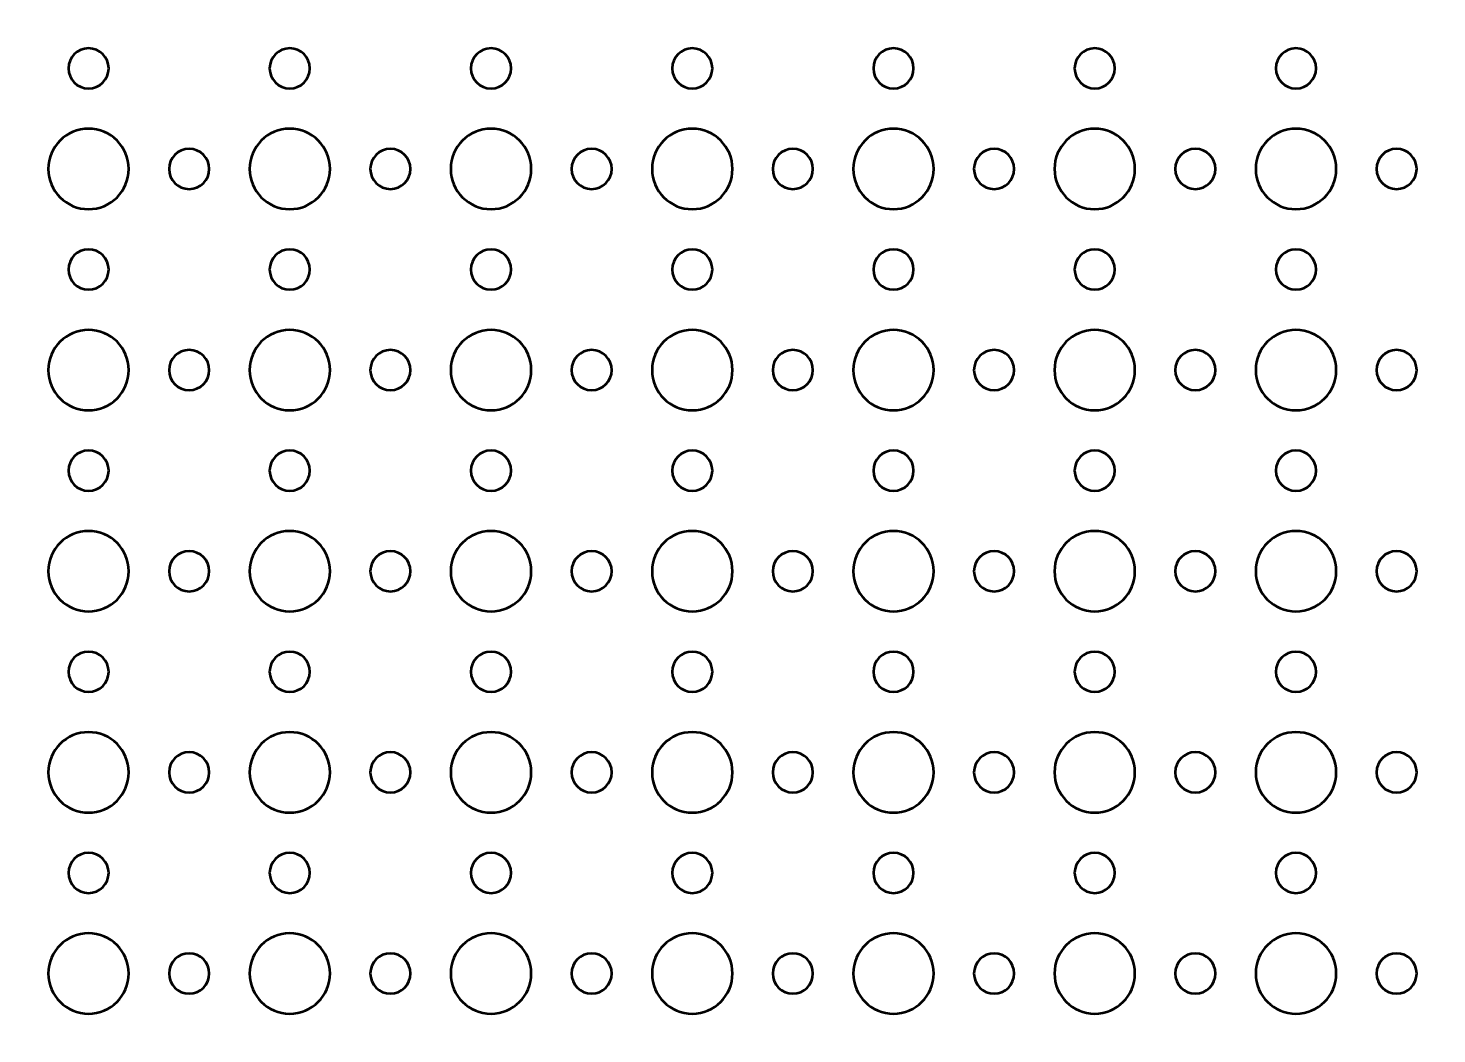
# Model space of a CAD drawing. Header units: centimetres. Extents: x -42 to 42, y -29.9 to 29.9.
# Drawn here: x 10.8 to 21.3, y -7.2 to 0.3 of the extents above; entities that cross this region are included whole.
import ezdxf

# ---------------------------------------------------------------- set-up
doc = ezdxf.new("R2010")
doc.units = ezdxf.units.CM
doc.header["$MEASUREMENT"] = 0
doc.layers.add('Layer 1', color=7, linetype='Continuous')

msp = doc.modelspace()

# ---------------------------------------------------------------- linework, layer by layer
at = {"layer": 'Layer 1', "lineweight": 53}
for points, knots in [([(41.95, 29.45), (41.95, 29.45), (41.95, -29.45), (41.95, -29.45), (41.95, -29.45), (41.95, -29.72614), (41.72614, -29.95), (41.45, -29.95), (41.45, -29.95), (41.45, -29.95), (-41.45, -29.95), (-41.45, -29.95), (-41.45, -29.95), (-41.72614, -29.95), (-41.95, -29.72614), (-41.95, -29.45), (-41.95, -29.45), (-41.95, -29.45), (-41.95, 29.45), (-41.95, 29.45), (-41.95, 29.45), (-41.95, 29.72614), (-41.72614, 29.95), (-41.45, 29.95), (-41.45, 29.95), (-41.45, 29.95), (41.45, 29.95), (41.45, 29.95), (41.45, 29.95), (41.72614, 29.95), (41.95, 29.72614), (41.95, 29.45)], [0, 0, 0, 0, 0.11111111, 0.11111111, 0.11111111, 0.11111111, 0.22222222, 0.22222222, 0.22222222, 0.22222222, 0.33333333, 0.33333333, 0.33333333, 0.33333333, 0.44444444, 0.44444444, 0.44444444, 0.44444444, 0.55555556, 0.55555556, 0.55555556, 0.55555556, 0.66666667, 0.66666667, 0.66666667, 0.66666667, 0.77777778, 0.77777778, 0.77777778, 0.77777778, 1, 1, 1, 1]), ([(11.25, -0.15), (11.16716, -0.15), (11.1, -0.08284), (11.1, 0), (11.1, 0), (11.1, 0.08284), (11.16716, 0.15), (11.25, 0.15), (11.25, 0.15), (11.33284, 0.15), (11.4, 0.08284), (11.4, 0), (11.4, 0), (11.4, -0.08284), (11.33284, -0.15), (11.25, -0.15)], [0, 0, 0, 0, 0.2, 0.2, 0.2, 0.2, 0.4, 0.4, 0.4, 0.4, 0.6, 0.6, 0.6, 0.6, 1, 1, 1, 1]), ([(12.75, -0.15), (12.66716, -0.15), (12.6, -0.08284), (12.6, 0), (12.6, 0), (12.6, 0.08284), (12.66716, 0.15), (12.75, 0.15), (12.75, 0.15), (12.83284, 0.15), (12.9, 0.08284), (12.9, 0), (12.9, 0), (12.9, -0.08284), (12.83284, -0.15), (12.75, -0.15)], [0, 0, 0, 0, 0.2, 0.2, 0.2, 0.2, 0.4, 0.4, 0.4, 0.4, 0.6, 0.6, 0.6, 0.6, 1, 1, 1, 1]), ([(14.25, -0.15), (14.16716, -0.15), (14.1, -0.08284), (14.1, 0), (14.1, 0), (14.1, 0.08284), (14.16716, 0.15), (14.25, 0.15), (14.25, 0.15), (14.33284, 0.15), (14.4, 0.08284), (14.4, 0), (14.4, 0), (14.4, -0.08284), (14.33284, -0.15), (14.25, -0.15)], [0, 0, 0, 0, 0.2, 0.2, 0.2, 0.2, 0.4, 0.4, 0.4, 0.4, 0.6, 0.6, 0.6, 0.6, 1, 1, 1, 1]), ([(15.75, -0.15), (15.66716, -0.15), (15.6, -0.08284), (15.6, 0), (15.6, 0), (15.6, 0.08284), (15.66716, 0.15), (15.75, 0.15), (15.75, 0.15), (15.83284, 0.15), (15.9, 0.08284), (15.9, 0), (15.9, 0), (15.9, -0.08284), (15.83284, -0.15), (15.75, -0.15)], [0, 0, 0, 0, 0.2, 0.2, 0.2, 0.2, 0.4, 0.4, 0.4, 0.4, 0.6, 0.6, 0.6, 0.6, 1, 1, 1, 1]), ([(17.25, -0.15), (17.16716, -0.15), (17.1, -0.08284), (17.1, 0), (17.1, 0), (17.1, 0.08284), (17.16716, 0.15), (17.25, 0.15), (17.25, 0.15), (17.33284, 0.15), (17.4, 0.08284), (17.4, 0), (17.4, 0), (17.4, -0.08284), (17.33284, -0.15), (17.25, -0.15)], [0, 0, 0, 0, 0.2, 0.2, 0.2, 0.2, 0.4, 0.4, 0.4, 0.4, 0.6, 0.6, 0.6, 0.6, 1, 1, 1, 1]), ([(18.75, -0.15), (18.66716, -0.15), (18.6, -0.08284), (18.6, 0), (18.6, 0), (18.6, 0.08284), (18.66716, 0.15), (18.75, 0.15), (18.75, 0.15), (18.83284, 0.15), (18.9, 0.08284), (18.9, 0), (18.9, 0), (18.9, -0.08284), (18.83284, -0.15), (18.75, -0.15)], [0, 0, 0, 0, 0.2, 0.2, 0.2, 0.2, 0.4, 0.4, 0.4, 0.4, 0.6, 0.6, 0.6, 0.6, 1, 1, 1, 1]), ([(20.25, -0.15), (20.16716, -0.15), (20.1, -0.08284), (20.1, 0), (20.1, 0), (20.1, 0.08284), (20.16716, 0.15), (20.25, 0.15), (20.25, 0.15), (20.33284, 0.15), (20.4, 0.08284), (20.4, 0), (20.4, 0), (20.4, -0.08284), (20.33284, -0.15), (20.25, -0.15)], [0, 0, 0, 0, 0.2, 0.2, 0.2, 0.2, 0.4, 0.4, 0.4, 0.4, 0.6, 0.6, 0.6, 0.6, 1, 1, 1, 1]), ([(11.25, -1.05), (11.08431, -1.05), (10.95, -0.91569), (10.95, -0.75), (10.95, -0.75), (10.95, -0.58431), (11.08431, -0.45), (11.25, -0.45), (11.25, -0.45), (11.41569, -0.45), (11.55, -0.58431), (11.55, -0.75), (11.55, -0.75), (11.55, -0.91569), (11.41569, -1.05), (11.25, -1.05)], [0, 0, 0, 0, 0.2, 0.2, 0.2, 0.2, 0.4, 0.4, 0.4, 0.4, 0.6, 0.6, 0.6, 0.6, 1, 1, 1, 1]), ([(12.75, -1.05), (12.58431, -1.05), (12.45, -0.91569), (12.45, -0.75), (12.45, -0.75), (12.45, -0.58431), (12.58431, -0.45), (12.75, -0.45), (12.75, -0.45), (12.91569, -0.45), (13.05, -0.58431), (13.05, -0.75), (13.05, -0.75), (13.05, -0.91569), (12.91569, -1.05), (12.75, -1.05)], [0, 0, 0, 0, 0.2, 0.2, 0.2, 0.2, 0.4, 0.4, 0.4, 0.4, 0.6, 0.6, 0.6, 0.6, 1, 1, 1, 1]), ([(14.25, -1.05), (14.08431, -1.05), (13.95, -0.91569), (13.95, -0.75), (13.95, -0.75), (13.95, -0.58431), (14.08431, -0.45), (14.25, -0.45), (14.25, -0.45), (14.41569, -0.45), (14.55, -0.58431), (14.55, -0.75), (14.55, -0.75), (14.55, -0.91569), (14.41569, -1.05), (14.25, -1.05)], [0, 0, 0, 0, 0.2, 0.2, 0.2, 0.2, 0.4, 0.4, 0.4, 0.4, 0.6, 0.6, 0.6, 0.6, 1, 1, 1, 1]), ([(15.75, -1.05), (15.58431, -1.05), (15.45, -0.91569), (15.45, -0.75), (15.45, -0.75), (15.45, -0.58431), (15.58431, -0.45), (15.75, -0.45), (15.75, -0.45), (15.91569, -0.45), (16.05, -0.58431), (16.05, -0.75), (16.05, -0.75), (16.05, -0.91569), (15.91569, -1.05), (15.75, -1.05)], [0, 0, 0, 0, 0.2, 0.2, 0.2, 0.2, 0.4, 0.4, 0.4, 0.4, 0.6, 0.6, 0.6, 0.6, 1, 1, 1, 1]), ([(17.25, -1.05), (17.08431, -1.05), (16.95, -0.91569), (16.95, -0.75), (16.95, -0.75), (16.95, -0.58431), (17.08431, -0.45), (17.25, -0.45), (17.25, -0.45), (17.41569, -0.45), (17.55, -0.58431), (17.55, -0.75), (17.55, -0.75), (17.55, -0.91569), (17.41569, -1.05), (17.25, -1.05)], [0, 0, 0, 0, 0.2, 0.2, 0.2, 0.2, 0.4, 0.4, 0.4, 0.4, 0.6, 0.6, 0.6, 0.6, 1, 1, 1, 1]), ([(18.75, -1.05), (18.58431, -1.05), (18.45, -0.91569), (18.45, -0.75), (18.45, -0.75), (18.45, -0.58431), (18.58431, -0.45), (18.75, -0.45), (18.75, -0.45), (18.91569, -0.45), (19.05, -0.58431), (19.05, -0.75), (19.05, -0.75), (19.05, -0.91569), (18.91569, -1.05), (18.75, -1.05)], [0, 0, 0, 0, 0.2, 0.2, 0.2, 0.2, 0.4, 0.4, 0.4, 0.4, 0.6, 0.6, 0.6, 0.6, 1, 1, 1, 1]), ([(20.25, -1.05), (20.08431, -1.05), (19.95, -0.91569), (19.95, -0.75), (19.95, -0.75), (19.95, -0.58431), (20.08431, -0.45), (20.25, -0.45), (20.25, -0.45), (20.41569, -0.45), (20.55, -0.58431), (20.55, -0.75), (20.55, -0.75), (20.55, -0.91569), (20.41569, -1.05), (20.25, -1.05)], [0, 0, 0, 0, 0.2, 0.2, 0.2, 0.2, 0.4, 0.4, 0.4, 0.4, 0.6, 0.6, 0.6, 0.6, 1, 1, 1, 1]), ([(12, -0.9), (11.91716, -0.9), (11.85, -0.83284), (11.85, -0.75), (11.85, -0.75), (11.85, -0.66716), (11.91716, -0.6), (12, -0.6), (12, -0.6), (12.08284, -0.6), (12.15, -0.66716), (12.15, -0.75), (12.15, -0.75), (12.15, -0.83284), (12.08284, -0.9), (12, -0.9)], [0, 0, 0, 0, 0.2, 0.2, 0.2, 0.2, 0.4, 0.4, 0.4, 0.4, 0.6, 0.6, 0.6, 0.6, 1, 1, 1, 1]), ([(13.5, -0.9), (13.41716, -0.9), (13.35, -0.83284), (13.35, -0.75), (13.35, -0.75), (13.35, -0.66716), (13.41716, -0.6), (13.5, -0.6), (13.5, -0.6), (13.58284, -0.6), (13.65, -0.66716), (13.65, -0.75), (13.65, -0.75), (13.65, -0.83284), (13.58284, -0.9), (13.5, -0.9)], [0, 0, 0, 0, 0.2, 0.2, 0.2, 0.2, 0.4, 0.4, 0.4, 0.4, 0.6, 0.6, 0.6, 0.6, 1, 1, 1, 1]), ([(15, -0.9), (14.91716, -0.9), (14.85, -0.83284), (14.85, -0.75), (14.85, -0.75), (14.85, -0.66716), (14.91716, -0.6), (15, -0.6), (15, -0.6), (15.08284, -0.6), (15.15, -0.66716), (15.15, -0.75), (15.15, -0.75), (15.15, -0.83284), (15.08284, -0.9), (15, -0.9)], [0, 0, 0, 0, 0.2, 0.2, 0.2, 0.2, 0.4, 0.4, 0.4, 0.4, 0.6, 0.6, 0.6, 0.6, 1, 1, 1, 1]), ([(16.5, -0.9), (16.41716, -0.9), (16.35, -0.83284), (16.35, -0.75), (16.35, -0.75), (16.35, -0.66716), (16.41716, -0.6), (16.5, -0.6), (16.5, -0.6), (16.58284, -0.6), (16.65, -0.66716), (16.65, -0.75), (16.65, -0.75), (16.65, -0.83284), (16.58284, -0.9), (16.5, -0.9)], [0, 0, 0, 0, 0.2, 0.2, 0.2, 0.2, 0.4, 0.4, 0.4, 0.4, 0.6, 0.6, 0.6, 0.6, 1, 1, 1, 1]), ([(18, -0.9), (17.91716, -0.9), (17.85, -0.83284), (17.85, -0.75), (17.85, -0.75), (17.85, -0.66716), (17.91716, -0.6), (18, -0.6), (18, -0.6), (18.08284, -0.6), (18.15, -0.66716), (18.15, -0.75), (18.15, -0.75), (18.15, -0.83284), (18.08284, -0.9), (18, -0.9)], [0, 0, 0, 0, 0.2, 0.2, 0.2, 0.2, 0.4, 0.4, 0.4, 0.4, 0.6, 0.6, 0.6, 0.6, 1, 1, 1, 1]), ([(19.5, -0.9), (19.41716, -0.9), (19.35, -0.83284), (19.35, -0.75), (19.35, -0.75), (19.35, -0.66716), (19.41716, -0.6), (19.5, -0.6), (19.5, -0.6), (19.58284, -0.6), (19.65, -0.66716), (19.65, -0.75), (19.65, -0.75), (19.65, -0.83284), (19.58284, -0.9), (19.5, -0.9)], [0, 0, 0, 0, 0.2, 0.2, 0.2, 0.2, 0.4, 0.4, 0.4, 0.4, 0.6, 0.6, 0.6, 0.6, 1, 1, 1, 1]), ([(21, -0.9), (20.91716, -0.9), (20.85, -0.83284), (20.85, -0.75), (20.85, -0.75), (20.85, -0.66716), (20.91716, -0.6), (21, -0.6), (21, -0.6), (21.08284, -0.6), (21.15, -0.66716), (21.15, -0.75), (21.15, -0.75), (21.15, -0.83284), (21.08284, -0.9), (21, -0.9)], [0, 0, 0, 0, 0.2, 0.2, 0.2, 0.2, 0.4, 0.4, 0.4, 0.4, 0.6, 0.6, 0.6, 0.6, 1, 1, 1, 1]), ([(11.25, -1.65), (11.16716, -1.65), (11.1, -1.58284), (11.1, -1.5), (11.1, -1.5), (11.1, -1.41716), (11.16716, -1.35), (11.25, -1.35), (11.25, -1.35), (11.33284, -1.35), (11.4, -1.41716), (11.4, -1.5), (11.4, -1.5), (11.4, -1.58284), (11.33284, -1.65), (11.25, -1.65)], [0, 0, 0, 0, 0.2, 0.2, 0.2, 0.2, 0.4, 0.4, 0.4, 0.4, 0.6, 0.6, 0.6, 0.6, 1, 1, 1, 1]), ([(12.75, -1.65), (12.66716, -1.65), (12.6, -1.58284), (12.6, -1.5), (12.6, -1.5), (12.6, -1.41716), (12.66716, -1.35), (12.75, -1.35), (12.75, -1.35), (12.83284, -1.35), (12.9, -1.41716), (12.9, -1.5), (12.9, -1.5), (12.9, -1.58284), (12.83284, -1.65), (12.75, -1.65)], [0, 0, 0, 0, 0.2, 0.2, 0.2, 0.2, 0.4, 0.4, 0.4, 0.4, 0.6, 0.6, 0.6, 0.6, 1, 1, 1, 1]), ([(14.25, -1.65), (14.16716, -1.65), (14.1, -1.58284), (14.1, -1.5), (14.1, -1.5), (14.1, -1.41716), (14.16716, -1.35), (14.25, -1.35), (14.25, -1.35), (14.33284, -1.35), (14.4, -1.41716), (14.4, -1.5), (14.4, -1.5), (14.4, -1.58284), (14.33284, -1.65), (14.25, -1.65)], [0, 0, 0, 0, 0.2, 0.2, 0.2, 0.2, 0.4, 0.4, 0.4, 0.4, 0.6, 0.6, 0.6, 0.6, 1, 1, 1, 1]), ([(15.75, -1.65), (15.66716, -1.65), (15.6, -1.58284), (15.6, -1.5), (15.6, -1.5), (15.6, -1.41716), (15.66716, -1.35), (15.75, -1.35), (15.75, -1.35), (15.83284, -1.35), (15.9, -1.41716), (15.9, -1.5), (15.9, -1.5), (15.9, -1.58284), (15.83284, -1.65), (15.75, -1.65)], [0, 0, 0, 0, 0.2, 0.2, 0.2, 0.2, 0.4, 0.4, 0.4, 0.4, 0.6, 0.6, 0.6, 0.6, 1, 1, 1, 1]), ([(17.25, -1.65), (17.16716, -1.65), (17.1, -1.58284), (17.1, -1.5), (17.1, -1.5), (17.1, -1.41716), (17.16716, -1.35), (17.25, -1.35), (17.25, -1.35), (17.33284, -1.35), (17.4, -1.41716), (17.4, -1.5), (17.4, -1.5), (17.4, -1.58284), (17.33284, -1.65), (17.25, -1.65)], [0, 0, 0, 0, 0.2, 0.2, 0.2, 0.2, 0.4, 0.4, 0.4, 0.4, 0.6, 0.6, 0.6, 0.6, 1, 1, 1, 1]), ([(18.75, -1.65), (18.66716, -1.65), (18.6, -1.58284), (18.6, -1.5), (18.6, -1.5), (18.6, -1.41716), (18.66716, -1.35), (18.75, -1.35), (18.75, -1.35), (18.83284, -1.35), (18.9, -1.41716), (18.9, -1.5), (18.9, -1.5), (18.9, -1.58284), (18.83284, -1.65), (18.75, -1.65)], [0, 0, 0, 0, 0.2, 0.2, 0.2, 0.2, 0.4, 0.4, 0.4, 0.4, 0.6, 0.6, 0.6, 0.6, 1, 1, 1, 1]), ([(20.25, -1.65), (20.16716, -1.65), (20.1, -1.58284), (20.1, -1.5), (20.1, -1.5), (20.1, -1.41716), (20.16716, -1.35), (20.25, -1.35), (20.25, -1.35), (20.33284, -1.35), (20.4, -1.41716), (20.4, -1.5), (20.4, -1.5), (20.4, -1.58284), (20.33284, -1.65), (20.25, -1.65)], [0, 0, 0, 0, 0.2, 0.2, 0.2, 0.2, 0.4, 0.4, 0.4, 0.4, 0.6, 0.6, 0.6, 0.6, 1, 1, 1, 1]), ([(11.25, -2.55), (11.08431, -2.55), (10.95, -2.41569), (10.95, -2.25), (10.95, -2.25), (10.95, -2.08431), (11.08431, -1.95), (11.25, -1.95), (11.25, -1.95), (11.41569, -1.95), (11.55, -2.08431), (11.55, -2.25), (11.55, -2.25), (11.55, -2.41569), (11.41569, -2.55), (11.25, -2.55)], [0, 0, 0, 0, 0.2, 0.2, 0.2, 0.2, 0.4, 0.4, 0.4, 0.4, 0.6, 0.6, 0.6, 0.6, 1, 1, 1, 1]), ([(12.75, -2.55), (12.58431, -2.55), (12.45, -2.41569), (12.45, -2.25), (12.45, -2.25), (12.45, -2.08431), (12.58431, -1.95), (12.75, -1.95), (12.75, -1.95), (12.91569, -1.95), (13.05, -2.08431), (13.05, -2.25), (13.05, -2.25), (13.05, -2.41569), (12.91569, -2.55), (12.75, -2.55)], [0, 0, 0, 0, 0.2, 0.2, 0.2, 0.2, 0.4, 0.4, 0.4, 0.4, 0.6, 0.6, 0.6, 0.6, 1, 1, 1, 1]), ([(14.25, -2.55), (14.08431, -2.55), (13.95, -2.41569), (13.95, -2.25), (13.95, -2.25), (13.95, -2.08431), (14.08431, -1.95), (14.25, -1.95), (14.25, -1.95), (14.41569, -1.95), (14.55, -2.08431), (14.55, -2.25), (14.55, -2.25), (14.55, -2.41569), (14.41569, -2.55), (14.25, -2.55)], [0, 0, 0, 0, 0.2, 0.2, 0.2, 0.2, 0.4, 0.4, 0.4, 0.4, 0.6, 0.6, 0.6, 0.6, 1, 1, 1, 1]), ([(15.75, -2.55), (15.58431, -2.55), (15.45, -2.41569), (15.45, -2.25), (15.45, -2.25), (15.45, -2.08431), (15.58431, -1.95), (15.75, -1.95), (15.75, -1.95), (15.91569, -1.95), (16.05, -2.08431), (16.05, -2.25), (16.05, -2.25), (16.05, -2.41569), (15.91569, -2.55), (15.75, -2.55)], [0, 0, 0, 0, 0.2, 0.2, 0.2, 0.2, 0.4, 0.4, 0.4, 0.4, 0.6, 0.6, 0.6, 0.6, 1, 1, 1, 1]), ([(17.25, -2.55), (17.08431, -2.55), (16.95, -2.41569), (16.95, -2.25), (16.95, -2.25), (16.95, -2.08431), (17.08431, -1.95), (17.25, -1.95), (17.25, -1.95), (17.41569, -1.95), (17.55, -2.08431), (17.55, -2.25), (17.55, -2.25), (17.55, -2.41569), (17.41569, -2.55), (17.25, -2.55)], [0, 0, 0, 0, 0.2, 0.2, 0.2, 0.2, 0.4, 0.4, 0.4, 0.4, 0.6, 0.6, 0.6, 0.6, 1, 1, 1, 1]), ([(18.75, -2.55), (18.58431, -2.55), (18.45, -2.41569), (18.45, -2.25), (18.45, -2.25), (18.45, -2.08431), (18.58431, -1.95), (18.75, -1.95), (18.75, -1.95), (18.91569, -1.95), (19.05, -2.08431), (19.05, -2.25), (19.05, -2.25), (19.05, -2.41569), (18.91569, -2.55), (18.75, -2.55)], [0, 0, 0, 0, 0.2, 0.2, 0.2, 0.2, 0.4, 0.4, 0.4, 0.4, 0.6, 0.6, 0.6, 0.6, 1, 1, 1, 1]), ([(20.25, -2.55), (20.08431, -2.55), (19.95, -2.41569), (19.95, -2.25), (19.95, -2.25), (19.95, -2.08431), (20.08431, -1.95), (20.25, -1.95), (20.25, -1.95), (20.41569, -1.95), (20.55, -2.08431), (20.55, -2.25), (20.55, -2.25), (20.55, -2.41569), (20.41569, -2.55), (20.25, -2.55)], [0, 0, 0, 0, 0.2, 0.2, 0.2, 0.2, 0.4, 0.4, 0.4, 0.4, 0.6, 0.6, 0.6, 0.6, 1, 1, 1, 1]), ([(12, -2.4), (11.91716, -2.4), (11.85, -2.33284), (11.85, -2.25), (11.85, -2.25), (11.85, -2.16716), (11.91716, -2.1), (12, -2.1), (12, -2.1), (12.08284, -2.1), (12.15, -2.16716), (12.15, -2.25), (12.15, -2.25), (12.15, -2.33284), (12.08284, -2.4), (12, -2.4)], [0, 0, 0, 0, 0.2, 0.2, 0.2, 0.2, 0.4, 0.4, 0.4, 0.4, 0.6, 0.6, 0.6, 0.6, 1, 1, 1, 1]), ([(13.5, -2.4), (13.41716, -2.4), (13.35, -2.33284), (13.35, -2.25), (13.35, -2.25), (13.35, -2.16716), (13.41716, -2.1), (13.5, -2.1), (13.5, -2.1), (13.58284, -2.1), (13.65, -2.16716), (13.65, -2.25), (13.65, -2.25), (13.65, -2.33284), (13.58284, -2.4), (13.5, -2.4)], [0, 0, 0, 0, 0.2, 0.2, 0.2, 0.2, 0.4, 0.4, 0.4, 0.4, 0.6, 0.6, 0.6, 0.6, 1, 1, 1, 1]), ([(15, -2.4), (14.91716, -2.4), (14.85, -2.33284), (14.85, -2.25), (14.85, -2.25), (14.85, -2.16716), (14.91716, -2.1), (15, -2.1), (15, -2.1), (15.08284, -2.1), (15.15, -2.16716), (15.15, -2.25), (15.15, -2.25), (15.15, -2.33284), (15.08284, -2.4), (15, -2.4)], [0, 0, 0, 0, 0.2, 0.2, 0.2, 0.2, 0.4, 0.4, 0.4, 0.4, 0.6, 0.6, 0.6, 0.6, 1, 1, 1, 1]), ([(16.5, -2.4), (16.41716, -2.4), (16.35, -2.33284), (16.35, -2.25), (16.35, -2.25), (16.35, -2.16716), (16.41716, -2.1), (16.5, -2.1), (16.5, -2.1), (16.58284, -2.1), (16.65, -2.16716), (16.65, -2.25), (16.65, -2.25), (16.65, -2.33284), (16.58284, -2.4), (16.5, -2.4)], [0, 0, 0, 0, 0.2, 0.2, 0.2, 0.2, 0.4, 0.4, 0.4, 0.4, 0.6, 0.6, 0.6, 0.6, 1, 1, 1, 1]), ([(18, -2.4), (17.91716, -2.4), (17.85, -2.33284), (17.85, -2.25), (17.85, -2.25), (17.85, -2.16716), (17.91716, -2.1), (18, -2.1), (18, -2.1), (18.08284, -2.1), (18.15, -2.16716), (18.15, -2.25), (18.15, -2.25), (18.15, -2.33284), (18.08284, -2.4), (18, -2.4)], [0, 0, 0, 0, 0.2, 0.2, 0.2, 0.2, 0.4, 0.4, 0.4, 0.4, 0.6, 0.6, 0.6, 0.6, 1, 1, 1, 1]), ([(19.5, -2.4), (19.41716, -2.4), (19.35, -2.33284), (19.35, -2.25), (19.35, -2.25), (19.35, -2.16716), (19.41716, -2.1), (19.5, -2.1), (19.5, -2.1), (19.58284, -2.1), (19.65, -2.16716), (19.65, -2.25), (19.65, -2.25), (19.65, -2.33284), (19.58284, -2.4), (19.5, -2.4)], [0, 0, 0, 0, 0.2, 0.2, 0.2, 0.2, 0.4, 0.4, 0.4, 0.4, 0.6, 0.6, 0.6, 0.6, 1, 1, 1, 1]), ([(21, -2.4), (20.91716, -2.4), (20.85, -2.33284), (20.85, -2.25), (20.85, -2.25), (20.85, -2.16716), (20.91716, -2.1), (21, -2.1), (21, -2.1), (21.08284, -2.1), (21.15, -2.16716), (21.15, -2.25), (21.15, -2.25), (21.15, -2.33284), (21.08284, -2.4), (21, -2.4)], [0, 0, 0, 0, 0.2, 0.2, 0.2, 0.2, 0.4, 0.4, 0.4, 0.4, 0.6, 0.6, 0.6, 0.6, 1, 1, 1, 1]), ([(11.25, -3.15), (11.16716, -3.15), (11.1, -3.08284), (11.1, -3), (11.1, -3), (11.1, -2.91716), (11.16716, -2.85), (11.25, -2.85), (11.25, -2.85), (11.33284, -2.85), (11.4, -2.91716), (11.4, -3), (11.4, -3), (11.4, -3.08284), (11.33284, -3.15), (11.25, -3.15)], [0, 0, 0, 0, 0.2, 0.2, 0.2, 0.2, 0.4, 0.4, 0.4, 0.4, 0.6, 0.6, 0.6, 0.6, 1, 1, 1, 1]), ([(12.75, -3.15), (12.66716, -3.15), (12.6, -3.08284), (12.6, -3), (12.6, -3), (12.6, -2.91716), (12.66716, -2.85), (12.75, -2.85), (12.75, -2.85), (12.83284, -2.85), (12.9, -2.91716), (12.9, -3), (12.9, -3), (12.9, -3.08284), (12.83284, -3.15), (12.75, -3.15)], [0, 0, 0, 0, 0.2, 0.2, 0.2, 0.2, 0.4, 0.4, 0.4, 0.4, 0.6, 0.6, 0.6, 0.6, 1, 1, 1, 1]), ([(14.25, -3.15), (14.16716, -3.15), (14.1, -3.08284), (14.1, -3), (14.1, -3), (14.1, -2.91716), (14.16716, -2.85), (14.25, -2.85), (14.25, -2.85), (14.33284, -2.85), (14.4, -2.91716), (14.4, -3), (14.4, -3), (14.4, -3.08284), (14.33284, -3.15), (14.25, -3.15)], [0, 0, 0, 0, 0.2, 0.2, 0.2, 0.2, 0.4, 0.4, 0.4, 0.4, 0.6, 0.6, 0.6, 0.6, 1, 1, 1, 1]), ([(15.75, -3.15), (15.66716, -3.15), (15.6, -3.08284), (15.6, -3), (15.6, -3), (15.6, -2.91716), (15.66716, -2.85), (15.75, -2.85), (15.75, -2.85), (15.83284, -2.85), (15.9, -2.91716), (15.9, -3), (15.9, -3), (15.9, -3.08284), (15.83284, -3.15), (15.75, -3.15)], [0, 0, 0, 0, 0.2, 0.2, 0.2, 0.2, 0.4, 0.4, 0.4, 0.4, 0.6, 0.6, 0.6, 0.6, 1, 1, 1, 1]), ([(17.25, -3.15), (17.16716, -3.15), (17.1, -3.08284), (17.1, -3), (17.1, -3), (17.1, -2.91716), (17.16716, -2.85), (17.25, -2.85), (17.25, -2.85), (17.33284, -2.85), (17.4, -2.91716), (17.4, -3), (17.4, -3), (17.4, -3.08284), (17.33284, -3.15), (17.25, -3.15)], [0, 0, 0, 0, 0.2, 0.2, 0.2, 0.2, 0.4, 0.4, 0.4, 0.4, 0.6, 0.6, 0.6, 0.6, 1, 1, 1, 1]), ([(18.75, -3.15), (18.66716, -3.15), (18.6, -3.08284), (18.6, -3), (18.6, -3), (18.6, -2.91716), (18.66716, -2.85), (18.75, -2.85), (18.75, -2.85), (18.83284, -2.85), (18.9, -2.91716), (18.9, -3), (18.9, -3), (18.9, -3.08284), (18.83284, -3.15), (18.75, -3.15)], [0, 0, 0, 0, 0.2, 0.2, 0.2, 0.2, 0.4, 0.4, 0.4, 0.4, 0.6, 0.6, 0.6, 0.6, 1, 1, 1, 1]), ([(20.25, -3.15), (20.16716, -3.15), (20.1, -3.08284), (20.1, -3), (20.1, -3), (20.1, -2.91716), (20.16716, -2.85), (20.25, -2.85), (20.25, -2.85), (20.33284, -2.85), (20.4, -2.91716), (20.4, -3), (20.4, -3), (20.4, -3.08284), (20.33284, -3.15), (20.25, -3.15)], [0, 0, 0, 0, 0.2, 0.2, 0.2, 0.2, 0.4, 0.4, 0.4, 0.4, 0.6, 0.6, 0.6, 0.6, 1, 1, 1, 1]), ([(11.25, -4.05), (11.08431, -4.05), (10.95, -3.91569), (10.95, -3.75), (10.95, -3.75), (10.95, -3.58431), (11.08431, -3.45), (11.25, -3.45), (11.25, -3.45), (11.41569, -3.45), (11.55, -3.58431), (11.55, -3.75), (11.55, -3.75), (11.55, -3.91569), (11.41569, -4.05), (11.25, -4.05)], [0, 0, 0, 0, 0.2, 0.2, 0.2, 0.2, 0.4, 0.4, 0.4, 0.4, 0.6, 0.6, 0.6, 0.6, 1, 1, 1, 1]), ([(12.75, -4.05), (12.58431, -4.05), (12.45, -3.91569), (12.45, -3.75), (12.45, -3.75), (12.45, -3.58431), (12.58431, -3.45), (12.75, -3.45), (12.75, -3.45), (12.91569, -3.45), (13.05, -3.58431), (13.05, -3.75), (13.05, -3.75), (13.05, -3.91569), (12.91569, -4.05), (12.75, -4.05)], [0, 0, 0, 0, 0.2, 0.2, 0.2, 0.2, 0.4, 0.4, 0.4, 0.4, 0.6, 0.6, 0.6, 0.6, 1, 1, 1, 1]), ([(14.25, -4.05), (14.08431, -4.05), (13.95, -3.91569), (13.95, -3.75), (13.95, -3.75), (13.95, -3.58431), (14.08431, -3.45), (14.25, -3.45), (14.25, -3.45), (14.41569, -3.45), (14.55, -3.58431), (14.55, -3.75), (14.55, -3.75), (14.55, -3.91569), (14.41569, -4.05), (14.25, -4.05)], [0, 0, 0, 0, 0.2, 0.2, 0.2, 0.2, 0.4, 0.4, 0.4, 0.4, 0.6, 0.6, 0.6, 0.6, 1, 1, 1, 1]), ([(15.75, -4.05), (15.58431, -4.05), (15.45, -3.91569), (15.45, -3.75), (15.45, -3.75), (15.45, -3.58431), (15.58431, -3.45), (15.75, -3.45), (15.75, -3.45), (15.91569, -3.45), (16.05, -3.58431), (16.05, -3.75), (16.05, -3.75), (16.05, -3.91569), (15.91569, -4.05), (15.75, -4.05)], [0, 0, 0, 0, 0.2, 0.2, 0.2, 0.2, 0.4, 0.4, 0.4, 0.4, 0.6, 0.6, 0.6, 0.6, 1, 1, 1, 1]), ([(17.25, -4.05), (17.08431, -4.05), (16.95, -3.91569), (16.95, -3.75), (16.95, -3.75), (16.95, -3.58431), (17.08431, -3.45), (17.25, -3.45), (17.25, -3.45), (17.41569, -3.45), (17.55, -3.58431), (17.55, -3.75), (17.55, -3.75), (17.55, -3.91569), (17.41569, -4.05), (17.25, -4.05)], [0, 0, 0, 0, 0.2, 0.2, 0.2, 0.2, 0.4, 0.4, 0.4, 0.4, 0.6, 0.6, 0.6, 0.6, 1, 1, 1, 1]), ([(18.75, -4.05), (18.58431, -4.05), (18.45, -3.91569), (18.45, -3.75), (18.45, -3.75), (18.45, -3.58431), (18.58431, -3.45), (18.75, -3.45), (18.75, -3.45), (18.91569, -3.45), (19.05, -3.58431), (19.05, -3.75), (19.05, -3.75), (19.05, -3.91569), (18.91569, -4.05), (18.75, -4.05)], [0, 0, 0, 0, 0.2, 0.2, 0.2, 0.2, 0.4, 0.4, 0.4, 0.4, 0.6, 0.6, 0.6, 0.6, 1, 1, 1, 1]), ([(20.25, -4.05), (20.08431, -4.05), (19.95, -3.91569), (19.95, -3.75), (19.95, -3.75), (19.95, -3.58431), (20.08431, -3.45), (20.25, -3.45), (20.25, -3.45), (20.41569, -3.45), (20.55, -3.58431), (20.55, -3.75), (20.55, -3.75), (20.55, -3.91569), (20.41569, -4.05), (20.25, -4.05)], [0, 0, 0, 0, 0.2, 0.2, 0.2, 0.2, 0.4, 0.4, 0.4, 0.4, 0.6, 0.6, 0.6, 0.6, 1, 1, 1, 1]), ([(12, -3.9), (11.91716, -3.9), (11.85, -3.83284), (11.85, -3.75), (11.85, -3.75), (11.85, -3.66716), (11.91716, -3.6), (12, -3.6), (12, -3.6), (12.08284, -3.6), (12.15, -3.66716), (12.15, -3.75), (12.15, -3.75), (12.15, -3.83284), (12.08284, -3.9), (12, -3.9)], [0, 0, 0, 0, 0.2, 0.2, 0.2, 0.2, 0.4, 0.4, 0.4, 0.4, 0.6, 0.6, 0.6, 0.6, 1, 1, 1, 1]), ([(13.5, -3.9), (13.41716, -3.9), (13.35, -3.83284), (13.35, -3.75), (13.35, -3.75), (13.35, -3.66716), (13.41716, -3.6), (13.5, -3.6), (13.5, -3.6), (13.58284, -3.6), (13.65, -3.66716), (13.65, -3.75), (13.65, -3.75), (13.65, -3.83284), (13.58284, -3.9), (13.5, -3.9)], [0, 0, 0, 0, 0.2, 0.2, 0.2, 0.2, 0.4, 0.4, 0.4, 0.4, 0.6, 0.6, 0.6, 0.6, 1, 1, 1, 1]), ([(15, -3.9), (14.91716, -3.9), (14.85, -3.83284), (14.85, -3.75), (14.85, -3.75), (14.85, -3.66716), (14.91716, -3.6), (15, -3.6), (15, -3.6), (15.08284, -3.6), (15.15, -3.66716), (15.15, -3.75), (15.15, -3.75), (15.15, -3.83284), (15.08284, -3.9), (15, -3.9)], [0, 0, 0, 0, 0.2, 0.2, 0.2, 0.2, 0.4, 0.4, 0.4, 0.4, 0.6, 0.6, 0.6, 0.6, 1, 1, 1, 1]), ([(16.5, -3.9), (16.41716, -3.9), (16.35, -3.83284), (16.35, -3.75), (16.35, -3.75), (16.35, -3.66716), (16.41716, -3.6), (16.5, -3.6), (16.5, -3.6), (16.58284, -3.6), (16.65, -3.66716), (16.65, -3.75), (16.65, -3.75), (16.65, -3.83284), (16.58284, -3.9), (16.5, -3.9)], [0, 0, 0, 0, 0.2, 0.2, 0.2, 0.2, 0.4, 0.4, 0.4, 0.4, 0.6, 0.6, 0.6, 0.6, 1, 1, 1, 1]), ([(18, -3.9), (17.91716, -3.9), (17.85, -3.83284), (17.85, -3.75), (17.85, -3.75), (17.85, -3.66716), (17.91716, -3.6), (18, -3.6), (18, -3.6), (18.08284, -3.6), (18.15, -3.66716), (18.15, -3.75), (18.15, -3.75), (18.15, -3.83284), (18.08284, -3.9), (18, -3.9)], [0, 0, 0, 0, 0.2, 0.2, 0.2, 0.2, 0.4, 0.4, 0.4, 0.4, 0.6, 0.6, 0.6, 0.6, 1, 1, 1, 1]), ([(19.5, -3.9), (19.41716, -3.9), (19.35, -3.83284), (19.35, -3.75), (19.35, -3.75), (19.35, -3.66716), (19.41716, -3.6), (19.5, -3.6), (19.5, -3.6), (19.58284, -3.6), (19.65, -3.66716), (19.65, -3.75), (19.65, -3.75), (19.65, -3.83284), (19.58284, -3.9), (19.5, -3.9)], [0, 0, 0, 0, 0.2, 0.2, 0.2, 0.2, 0.4, 0.4, 0.4, 0.4, 0.6, 0.6, 0.6, 0.6, 1, 1, 1, 1]), ([(21, -3.9), (20.91716, -3.9), (20.85, -3.83284), (20.85, -3.75), (20.85, -3.75), (20.85, -3.66716), (20.91716, -3.6), (21, -3.6), (21, -3.6), (21.08284, -3.6), (21.15, -3.66716), (21.15, -3.75), (21.15, -3.75), (21.15, -3.83284), (21.08284, -3.9), (21, -3.9)], [0, 0, 0, 0, 0.2, 0.2, 0.2, 0.2, 0.4, 0.4, 0.4, 0.4, 0.6, 0.6, 0.6, 0.6, 1, 1, 1, 1]), ([(11.25, -4.65), (11.16716, -4.65), (11.1, -4.58284), (11.1, -4.5), (11.1, -4.5), (11.1, -4.41716), (11.16716, -4.35), (11.25, -4.35), (11.25, -4.35), (11.33284, -4.35), (11.4, -4.41716), (11.4, -4.5), (11.4, -4.5), (11.4, -4.58284), (11.33284, -4.65), (11.25, -4.65)], [0, 0, 0, 0, 0.2, 0.2, 0.2, 0.2, 0.4, 0.4, 0.4, 0.4, 0.6, 0.6, 0.6, 0.6, 1, 1, 1, 1]), ([(12.75, -4.65), (12.66716, -4.65), (12.6, -4.58284), (12.6, -4.5), (12.6, -4.5), (12.6, -4.41716), (12.66716, -4.35), (12.75, -4.35), (12.75, -4.35), (12.83284, -4.35), (12.9, -4.41716), (12.9, -4.5), (12.9, -4.5), (12.9, -4.58284), (12.83284, -4.65), (12.75, -4.65)], [0, 0, 0, 0, 0.2, 0.2, 0.2, 0.2, 0.4, 0.4, 0.4, 0.4, 0.6, 0.6, 0.6, 0.6, 1, 1, 1, 1]), ([(14.25, -4.65), (14.16716, -4.65), (14.1, -4.58284), (14.1, -4.5), (14.1, -4.5), (14.1, -4.41716), (14.16716, -4.35), (14.25, -4.35), (14.25, -4.35), (14.33284, -4.35), (14.4, -4.41716), (14.4, -4.5), (14.4, -4.5), (14.4, -4.58284), (14.33284, -4.65), (14.25, -4.65)], [0, 0, 0, 0, 0.2, 0.2, 0.2, 0.2, 0.4, 0.4, 0.4, 0.4, 0.6, 0.6, 0.6, 0.6, 1, 1, 1, 1]), ([(15.75, -4.65), (15.66716, -4.65), (15.6, -4.58284), (15.6, -4.5), (15.6, -4.5), (15.6, -4.41716), (15.66716, -4.35), (15.75, -4.35), (15.75, -4.35), (15.83284, -4.35), (15.9, -4.41716), (15.9, -4.5), (15.9, -4.5), (15.9, -4.58284), (15.83284, -4.65), (15.75, -4.65)], [0, 0, 0, 0, 0.2, 0.2, 0.2, 0.2, 0.4, 0.4, 0.4, 0.4, 0.6, 0.6, 0.6, 0.6, 1, 1, 1, 1]), ([(17.25, -4.65), (17.16716, -4.65), (17.1, -4.58284), (17.1, -4.5), (17.1, -4.5), (17.1, -4.41716), (17.16716, -4.35), (17.25, -4.35), (17.25, -4.35), (17.33284, -4.35), (17.4, -4.41716), (17.4, -4.5), (17.4, -4.5), (17.4, -4.58284), (17.33284, -4.65), (17.25, -4.65)], [0, 0, 0, 0, 0.2, 0.2, 0.2, 0.2, 0.4, 0.4, 0.4, 0.4, 0.6, 0.6, 0.6, 0.6, 1, 1, 1, 1]), ([(18.75, -4.65), (18.66716, -4.65), (18.6, -4.58284), (18.6, -4.5), (18.6, -4.5), (18.6, -4.41716), (18.66716, -4.35), (18.75, -4.35), (18.75, -4.35), (18.83284, -4.35), (18.9, -4.41716), (18.9, -4.5), (18.9, -4.5), (18.9, -4.58284), (18.83284, -4.65), (18.75, -4.65)], [0, 0, 0, 0, 0.2, 0.2, 0.2, 0.2, 0.4, 0.4, 0.4, 0.4, 0.6, 0.6, 0.6, 0.6, 1, 1, 1, 1]), ([(20.25, -4.65), (20.16716, -4.65), (20.1, -4.58284), (20.1, -4.5), (20.1, -4.5), (20.1, -4.41716), (20.16716, -4.35), (20.25, -4.35), (20.25, -4.35), (20.33284, -4.35), (20.4, -4.41716), (20.4, -4.5), (20.4, -4.5), (20.4, -4.58284), (20.33284, -4.65), (20.25, -4.65)], [0, 0, 0, 0, 0.2, 0.2, 0.2, 0.2, 0.4, 0.4, 0.4, 0.4, 0.6, 0.6, 0.6, 0.6, 1, 1, 1, 1]), ([(11.25, -5.55), (11.08431, -5.55), (10.95, -5.41569), (10.95, -5.25), (10.95, -5.25), (10.95, -5.08431), (11.08431, -4.95), (11.25, -4.95), (11.25, -4.95), (11.41569, -4.95), (11.55, -5.08431), (11.55, -5.25), (11.55, -5.25), (11.55, -5.41569), (11.41569, -5.55), (11.25, -5.55)], [0, 0, 0, 0, 0.2, 0.2, 0.2, 0.2, 0.4, 0.4, 0.4, 0.4, 0.6, 0.6, 0.6, 0.6, 1, 1, 1, 1]), ([(12.75, -5.55), (12.58431, -5.55), (12.45, -5.41569), (12.45, -5.25), (12.45, -5.25), (12.45, -5.08431), (12.58431, -4.95), (12.75, -4.95), (12.75, -4.95), (12.91569, -4.95), (13.05, -5.08431), (13.05, -5.25), (13.05, -5.25), (13.05, -5.41569), (12.91569, -5.55), (12.75, -5.55)], [0, 0, 0, 0, 0.2, 0.2, 0.2, 0.2, 0.4, 0.4, 0.4, 0.4, 0.6, 0.6, 0.6, 0.6, 1, 1, 1, 1]), ([(14.25, -5.55), (14.08431, -5.55), (13.95, -5.41569), (13.95, -5.25), (13.95, -5.25), (13.95, -5.08431), (14.08431, -4.95), (14.25, -4.95), (14.25, -4.95), (14.41569, -4.95), (14.55, -5.08431), (14.55, -5.25), (14.55, -5.25), (14.55, -5.41569), (14.41569, -5.55), (14.25, -5.55)], [0, 0, 0, 0, 0.2, 0.2, 0.2, 0.2, 0.4, 0.4, 0.4, 0.4, 0.6, 0.6, 0.6, 0.6, 1, 1, 1, 1]), ([(15.75, -5.55), (15.58431, -5.55), (15.45, -5.41569), (15.45, -5.25), (15.45, -5.25), (15.45, -5.08431), (15.58431, -4.95), (15.75, -4.95), (15.75, -4.95), (15.91569, -4.95), (16.05, -5.08431), (16.05, -5.25), (16.05, -5.25), (16.05, -5.41569), (15.91569, -5.55), (15.75, -5.55)], [0, 0, 0, 0, 0.2, 0.2, 0.2, 0.2, 0.4, 0.4, 0.4, 0.4, 0.6, 0.6, 0.6, 0.6, 1, 1, 1, 1]), ([(17.25, -5.55), (17.08431, -5.55), (16.95, -5.41569), (16.95, -5.25), (16.95, -5.25), (16.95, -5.08431), (17.08431, -4.95), (17.25, -4.95), (17.25, -4.95), (17.41569, -4.95), (17.55, -5.08431), (17.55, -5.25), (17.55, -5.25), (17.55, -5.41569), (17.41569, -5.55), (17.25, -5.55)], [0, 0, 0, 0, 0.2, 0.2, 0.2, 0.2, 0.4, 0.4, 0.4, 0.4, 0.6, 0.6, 0.6, 0.6, 1, 1, 1, 1]), ([(18.75, -5.55), (18.58431, -5.55), (18.45, -5.41569), (18.45, -5.25), (18.45, -5.25), (18.45, -5.08431), (18.58431, -4.95), (18.75, -4.95), (18.75, -4.95), (18.91569, -4.95), (19.05, -5.08431), (19.05, -5.25), (19.05, -5.25), (19.05, -5.41569), (18.91569, -5.55), (18.75, -5.55)], [0, 0, 0, 0, 0.2, 0.2, 0.2, 0.2, 0.4, 0.4, 0.4, 0.4, 0.6, 0.6, 0.6, 0.6, 1, 1, 1, 1]), ([(20.25, -5.55), (20.08431, -5.55), (19.95, -5.41569), (19.95, -5.25), (19.95, -5.25), (19.95, -5.08431), (20.08431, -4.95), (20.25, -4.95), (20.25, -4.95), (20.41569, -4.95), (20.55, -5.08431), (20.55, -5.25), (20.55, -5.25), (20.55, -5.41569), (20.41569, -5.55), (20.25, -5.55)], [0, 0, 0, 0, 0.2, 0.2, 0.2, 0.2, 0.4, 0.4, 0.4, 0.4, 0.6, 0.6, 0.6, 0.6, 1, 1, 1, 1]), ([(12, -5.4), (11.91716, -5.4), (11.85, -5.33284), (11.85, -5.25), (11.85, -5.25), (11.85, -5.16716), (11.91716, -5.1), (12, -5.1), (12, -5.1), (12.08284, -5.1), (12.15, -5.16716), (12.15, -5.25), (12.15, -5.25), (12.15, -5.33284), (12.08284, -5.4), (12, -5.4)], [0, 0, 0, 0, 0.2, 0.2, 0.2, 0.2, 0.4, 0.4, 0.4, 0.4, 0.6, 0.6, 0.6, 0.6, 1, 1, 1, 1]), ([(13.5, -5.4), (13.41716, -5.4), (13.35, -5.33284), (13.35, -5.25), (13.35, -5.25), (13.35, -5.16716), (13.41716, -5.1), (13.5, -5.1), (13.5, -5.1), (13.58284, -5.1), (13.65, -5.16716), (13.65, -5.25), (13.65, -5.25), (13.65, -5.33284), (13.58284, -5.4), (13.5, -5.4)], [0, 0, 0, 0, 0.2, 0.2, 0.2, 0.2, 0.4, 0.4, 0.4, 0.4, 0.6, 0.6, 0.6, 0.6, 1, 1, 1, 1]), ([(15, -5.4), (14.91716, -5.4), (14.85, -5.33284), (14.85, -5.25), (14.85, -5.25), (14.85, -5.16716), (14.91716, -5.1), (15, -5.1), (15, -5.1), (15.08284, -5.1), (15.15, -5.16716), (15.15, -5.25), (15.15, -5.25), (15.15, -5.33284), (15.08284, -5.4), (15, -5.4)], [0, 0, 0, 0, 0.2, 0.2, 0.2, 0.2, 0.4, 0.4, 0.4, 0.4, 0.6, 0.6, 0.6, 0.6, 1, 1, 1, 1]), ([(16.5, -5.4), (16.41716, -5.4), (16.35, -5.33284), (16.35, -5.25), (16.35, -5.25), (16.35, -5.16716), (16.41716, -5.1), (16.5, -5.1), (16.5, -5.1), (16.58284, -5.1), (16.65, -5.16716), (16.65, -5.25), (16.65, -5.25), (16.65, -5.33284), (16.58284, -5.4), (16.5, -5.4)], [0, 0, 0, 0, 0.2, 0.2, 0.2, 0.2, 0.4, 0.4, 0.4, 0.4, 0.6, 0.6, 0.6, 0.6, 1, 1, 1, 1]), ([(18, -5.4), (17.91716, -5.4), (17.85, -5.33284), (17.85, -5.25), (17.85, -5.25), (17.85, -5.16716), (17.91716, -5.1), (18, -5.1), (18, -5.1), (18.08284, -5.1), (18.15, -5.16716), (18.15, -5.25), (18.15, -5.25), (18.15, -5.33284), (18.08284, -5.4), (18, -5.4)], [0, 0, 0, 0, 0.2, 0.2, 0.2, 0.2, 0.4, 0.4, 0.4, 0.4, 0.6, 0.6, 0.6, 0.6, 1, 1, 1, 1]), ([(19.5, -5.4), (19.41716, -5.4), (19.35, -5.33284), (19.35, -5.25), (19.35, -5.25), (19.35, -5.16716), (19.41716, -5.1), (19.5, -5.1), (19.5, -5.1), (19.58284, -5.1), (19.65, -5.16716), (19.65, -5.25), (19.65, -5.25), (19.65, -5.33284), (19.58284, -5.4), (19.5, -5.4)], [0, 0, 0, 0, 0.2, 0.2, 0.2, 0.2, 0.4, 0.4, 0.4, 0.4, 0.6, 0.6, 0.6, 0.6, 1, 1, 1, 1]), ([(21, -5.4), (20.91716, -5.4), (20.85, -5.33284), (20.85, -5.25), (20.85, -5.25), (20.85, -5.16716), (20.91716, -5.1), (21, -5.1), (21, -5.1), (21.08284, -5.1), (21.15, -5.16716), (21.15, -5.25), (21.15, -5.25), (21.15, -5.33284), (21.08284, -5.4), (21, -5.4)], [0, 0, 0, 0, 0.2, 0.2, 0.2, 0.2, 0.4, 0.4, 0.4, 0.4, 0.6, 0.6, 0.6, 0.6, 1, 1, 1, 1]), ([(11.25, -6.15), (11.16716, -6.15), (11.1, -6.08284), (11.1, -6), (11.1, -6), (11.1, -5.91716), (11.16716, -5.85), (11.25, -5.85), (11.25, -5.85), (11.33284, -5.85), (11.4, -5.91716), (11.4, -6), (11.4, -6), (11.4, -6.08284), (11.33284, -6.15), (11.25, -6.15)], [0, 0, 0, 0, 0.2, 0.2, 0.2, 0.2, 0.4, 0.4, 0.4, 0.4, 0.6, 0.6, 0.6, 0.6, 1, 1, 1, 1]), ([(12.75, -6.15), (12.66716, -6.15), (12.6, -6.08284), (12.6, -6), (12.6, -6), (12.6, -5.91716), (12.66716, -5.85), (12.75, -5.85), (12.75, -5.85), (12.83284, -5.85), (12.9, -5.91716), (12.9, -6), (12.9, -6), (12.9, -6.08284), (12.83284, -6.15), (12.75, -6.15)], [0, 0, 0, 0, 0.2, 0.2, 0.2, 0.2, 0.4, 0.4, 0.4, 0.4, 0.6, 0.6, 0.6, 0.6, 1, 1, 1, 1]), ([(14.25, -6.15), (14.16716, -6.15), (14.1, -6.08284), (14.1, -6), (14.1, -6), (14.1, -5.91716), (14.16716, -5.85), (14.25, -5.85), (14.25, -5.85), (14.33284, -5.85), (14.4, -5.91716), (14.4, -6), (14.4, -6), (14.4, -6.08284), (14.33284, -6.15), (14.25, -6.15)], [0, 0, 0, 0, 0.2, 0.2, 0.2, 0.2, 0.4, 0.4, 0.4, 0.4, 0.6, 0.6, 0.6, 0.6, 1, 1, 1, 1]), ([(15.75, -6.15), (15.66716, -6.15), (15.6, -6.08284), (15.6, -6), (15.6, -6), (15.6, -5.91716), (15.66716, -5.85), (15.75, -5.85), (15.75, -5.85), (15.83284, -5.85), (15.9, -5.91716), (15.9, -6), (15.9, -6), (15.9, -6.08284), (15.83284, -6.15), (15.75, -6.15)], [0, 0, 0, 0, 0.2, 0.2, 0.2, 0.2, 0.4, 0.4, 0.4, 0.4, 0.6, 0.6, 0.6, 0.6, 1, 1, 1, 1]), ([(17.25, -6.15), (17.16716, -6.15), (17.1, -6.08284), (17.1, -6), (17.1, -6), (17.1, -5.91716), (17.16716, -5.85), (17.25, -5.85), (17.25, -5.85), (17.33284, -5.85), (17.4, -5.91716), (17.4, -6), (17.4, -6), (17.4, -6.08284), (17.33284, -6.15), (17.25, -6.15)], [0, 0, 0, 0, 0.2, 0.2, 0.2, 0.2, 0.4, 0.4, 0.4, 0.4, 0.6, 0.6, 0.6, 0.6, 1, 1, 1, 1]), ([(18.75, -6.15), (18.66716, -6.15), (18.6, -6.08284), (18.6, -6), (18.6, -6), (18.6, -5.91716), (18.66716, -5.85), (18.75, -5.85), (18.75, -5.85), (18.83284, -5.85), (18.9, -5.91716), (18.9, -6), (18.9, -6), (18.9, -6.08284), (18.83284, -6.15), (18.75, -6.15)], [0, 0, 0, 0, 0.2, 0.2, 0.2, 0.2, 0.4, 0.4, 0.4, 0.4, 0.6, 0.6, 0.6, 0.6, 1, 1, 1, 1]), ([(20.25, -6.15), (20.16716, -6.15), (20.1, -6.08284), (20.1, -6), (20.1, -6), (20.1, -5.91716), (20.16716, -5.85), (20.25, -5.85), (20.25, -5.85), (20.33284, -5.85), (20.4, -5.91716), (20.4, -6), (20.4, -6), (20.4, -6.08284), (20.33284, -6.15), (20.25, -6.15)], [0, 0, 0, 0, 0.2, 0.2, 0.2, 0.2, 0.4, 0.4, 0.4, 0.4, 0.6, 0.6, 0.6, 0.6, 1, 1, 1, 1]), ([(11.25, -7.05), (11.08431, -7.05), (10.95, -6.91569), (10.95, -6.75), (10.95, -6.75), (10.95, -6.58431), (11.08431, -6.45), (11.25, -6.45), (11.25, -6.45), (11.41569, -6.45), (11.55, -6.58431), (11.55, -6.75), (11.55, -6.75), (11.55, -6.91569), (11.41569, -7.05), (11.25, -7.05)], [0, 0, 0, 0, 0.2, 0.2, 0.2, 0.2, 0.4, 0.4, 0.4, 0.4, 0.6, 0.6, 0.6, 0.6, 1, 1, 1, 1]), ([(12.75, -7.05), (12.58431, -7.05), (12.45, -6.91569), (12.45, -6.75), (12.45, -6.75), (12.45, -6.58431), (12.58431, -6.45), (12.75, -6.45), (12.75, -6.45), (12.91569, -6.45), (13.05, -6.58431), (13.05, -6.75), (13.05, -6.75), (13.05, -6.91569), (12.91569, -7.05), (12.75, -7.05)], [0, 0, 0, 0, 0.2, 0.2, 0.2, 0.2, 0.4, 0.4, 0.4, 0.4, 0.6, 0.6, 0.6, 0.6, 1, 1, 1, 1]), ([(14.25, -7.05), (14.08431, -7.05), (13.95, -6.91569), (13.95, -6.75), (13.95, -6.75), (13.95, -6.58431), (14.08431, -6.45), (14.25, -6.45), (14.25, -6.45), (14.41569, -6.45), (14.55, -6.58431), (14.55, -6.75), (14.55, -6.75), (14.55, -6.91569), (14.41569, -7.05), (14.25, -7.05)], [0, 0, 0, 0, 0.2, 0.2, 0.2, 0.2, 0.4, 0.4, 0.4, 0.4, 0.6, 0.6, 0.6, 0.6, 1, 1, 1, 1]), ([(15.75, -7.05), (15.58431, -7.05), (15.45, -6.91569), (15.45, -6.75), (15.45, -6.75), (15.45, -6.58431), (15.58431, -6.45), (15.75, -6.45), (15.75, -6.45), (15.91569, -6.45), (16.05, -6.58431), (16.05, -6.75), (16.05, -6.75), (16.05, -6.91569), (15.91569, -7.05), (15.75, -7.05)], [0, 0, 0, 0, 0.2, 0.2, 0.2, 0.2, 0.4, 0.4, 0.4, 0.4, 0.6, 0.6, 0.6, 0.6, 1, 1, 1, 1]), ([(17.25, -7.05), (17.08431, -7.05), (16.95, -6.91569), (16.95, -6.75), (16.95, -6.75), (16.95, -6.58431), (17.08431, -6.45), (17.25, -6.45), (17.25, -6.45), (17.41569, -6.45), (17.55, -6.58431), (17.55, -6.75), (17.55, -6.75), (17.55, -6.91569), (17.41569, -7.05), (17.25, -7.05)], [0, 0, 0, 0, 0.2, 0.2, 0.2, 0.2, 0.4, 0.4, 0.4, 0.4, 0.6, 0.6, 0.6, 0.6, 1, 1, 1, 1]), ([(18.75, -7.05), (18.58431, -7.05), (18.45, -6.91569), (18.45, -6.75), (18.45, -6.75), (18.45, -6.58431), (18.58431, -6.45), (18.75, -6.45), (18.75, -6.45), (18.91569, -6.45), (19.05, -6.58431), (19.05, -6.75), (19.05, -6.75), (19.05, -6.91569), (18.91569, -7.05), (18.75, -7.05)], [0, 0, 0, 0, 0.2, 0.2, 0.2, 0.2, 0.4, 0.4, 0.4, 0.4, 0.6, 0.6, 0.6, 0.6, 1, 1, 1, 1]), ([(20.25, -7.05), (20.08431, -7.05), (19.95, -6.91569), (19.95, -6.75), (19.95, -6.75), (19.95, -6.58431), (20.08431, -6.45), (20.25, -6.45), (20.25, -6.45), (20.41569, -6.45), (20.55, -6.58431), (20.55, -6.75), (20.55, -6.75), (20.55, -6.91569), (20.41569, -7.05), (20.25, -7.05)], [0, 0, 0, 0, 0.2, 0.2, 0.2, 0.2, 0.4, 0.4, 0.4, 0.4, 0.6, 0.6, 0.6, 0.6, 1, 1, 1, 1]), ([(12, -6.9), (11.91716, -6.9), (11.85, -6.83284), (11.85, -6.75), (11.85, -6.75), (11.85, -6.66716), (11.91716, -6.6), (12, -6.6), (12, -6.6), (12.08284, -6.6), (12.15, -6.66716), (12.15, -6.75), (12.15, -6.75), (12.15, -6.83284), (12.08284, -6.9), (12, -6.9)], [0, 0, 0, 0, 0.2, 0.2, 0.2, 0.2, 0.4, 0.4, 0.4, 0.4, 0.6, 0.6, 0.6, 0.6, 1, 1, 1, 1]), ([(13.5, -6.9), (13.41716, -6.9), (13.35, -6.83284), (13.35, -6.75), (13.35, -6.75), (13.35, -6.66716), (13.41716, -6.6), (13.5, -6.6), (13.5, -6.6), (13.58284, -6.6), (13.65, -6.66716), (13.65, -6.75), (13.65, -6.75), (13.65, -6.83284), (13.58284, -6.9), (13.5, -6.9)], [0, 0, 0, 0, 0.2, 0.2, 0.2, 0.2, 0.4, 0.4, 0.4, 0.4, 0.6, 0.6, 0.6, 0.6, 1, 1, 1, 1]), ([(15, -6.9), (14.91716, -6.9), (14.85, -6.83284), (14.85, -6.75), (14.85, -6.75), (14.85, -6.66716), (14.91716, -6.6), (15, -6.6), (15, -6.6), (15.08284, -6.6), (15.15, -6.66716), (15.15, -6.75), (15.15, -6.75), (15.15, -6.83284), (15.08284, -6.9), (15, -6.9)], [0, 0, 0, 0, 0.2, 0.2, 0.2, 0.2, 0.4, 0.4, 0.4, 0.4, 0.6, 0.6, 0.6, 0.6, 1, 1, 1, 1]), ([(16.5, -6.9), (16.41716, -6.9), (16.35, -6.83284), (16.35, -6.75), (16.35, -6.75), (16.35, -6.66716), (16.41716, -6.6), (16.5, -6.6), (16.5, -6.6), (16.58284, -6.6), (16.65, -6.66716), (16.65, -6.75), (16.65, -6.75), (16.65, -6.83284), (16.58284, -6.9), (16.5, -6.9)], [0, 0, 0, 0, 0.2, 0.2, 0.2, 0.2, 0.4, 0.4, 0.4, 0.4, 0.6, 0.6, 0.6, 0.6, 1, 1, 1, 1]), ([(18, -6.9), (17.91716, -6.9), (17.85, -6.83284), (17.85, -6.75), (17.85, -6.75), (17.85, -6.66716), (17.91716, -6.6), (18, -6.6), (18, -6.6), (18.08284, -6.6), (18.15, -6.66716), (18.15, -6.75), (18.15, -6.75), (18.15, -6.83284), (18.08284, -6.9), (18, -6.9)], [0, 0, 0, 0, 0.2, 0.2, 0.2, 0.2, 0.4, 0.4, 0.4, 0.4, 0.6, 0.6, 0.6, 0.6, 1, 1, 1, 1]), ([(19.5, -6.9), (19.41716, -6.9), (19.35, -6.83284), (19.35, -6.75), (19.35, -6.75), (19.35, -6.66716), (19.41716, -6.6), (19.5, -6.6), (19.5, -6.6), (19.58284, -6.6), (19.65, -6.66716), (19.65, -6.75), (19.65, -6.75), (19.65, -6.83284), (19.58284, -6.9), (19.5, -6.9)], [0, 0, 0, 0, 0.2, 0.2, 0.2, 0.2, 0.4, 0.4, 0.4, 0.4, 0.6, 0.6, 0.6, 0.6, 1, 1, 1, 1]), ([(21, -6.9), (20.91716, -6.9), (20.85, -6.83284), (20.85, -6.75), (20.85, -6.75), (20.85, -6.66716), (20.91716, -6.6), (21, -6.6), (21, -6.6), (21.08284, -6.6), (21.15, -6.66716), (21.15, -6.75), (21.15, -6.75), (21.15, -6.83284), (21.08284, -6.9), (21, -6.9)], [0, 0, 0, 0, 0.2, 0.2, 0.2, 0.2, 0.4, 0.4, 0.4, 0.4, 0.6, 0.6, 0.6, 0.6, 1, 1, 1, 1])]:
    msp.add_open_spline(points, degree=3, knots=knots, dxfattribs=at)

doc.saveas('drawing.dxf')
